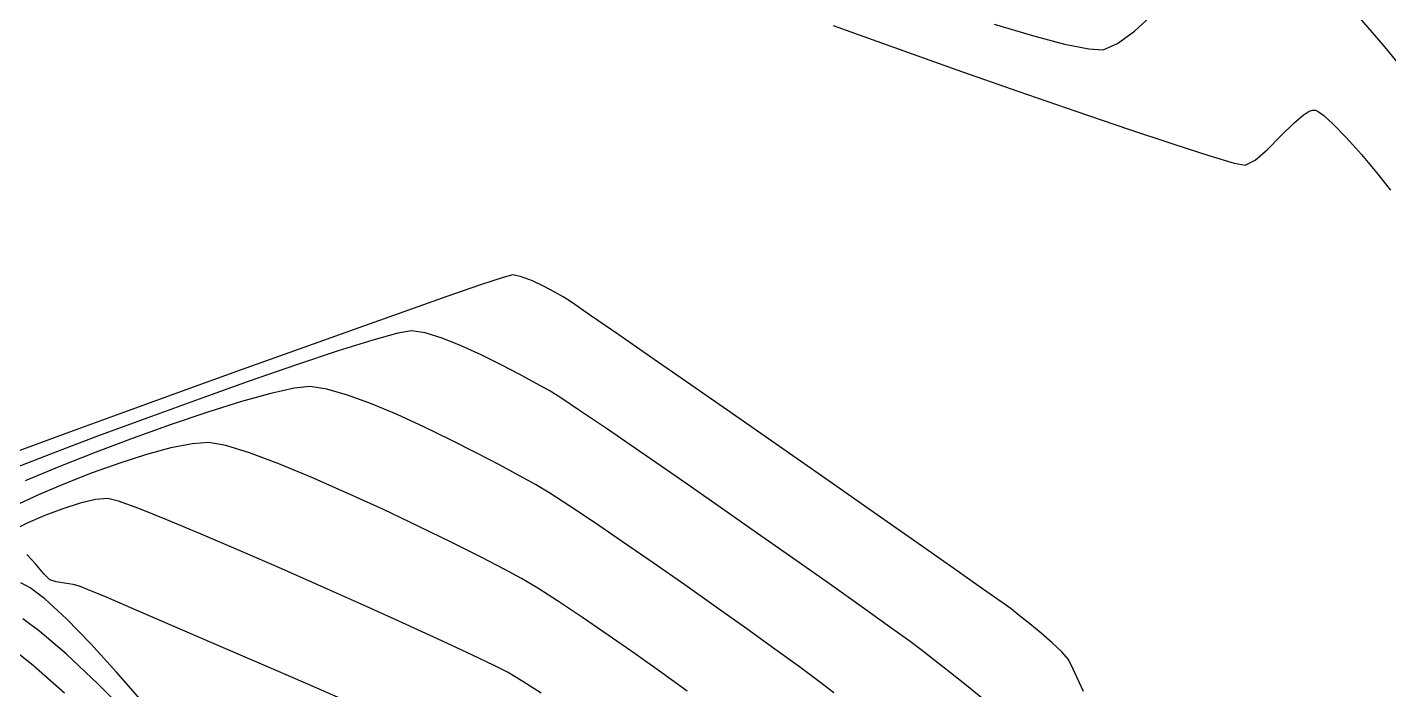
# Model space of a CAD drawing. Header units: metres. Extents: x 708868 to 711043, y 5411316 to 5413138.
# Drawn here: x 709926 to 709983.2, y 5411967.5 to 5411995.4 of the extents above; entities that cross this region are included whole.
import ezdxf

# ---------------------------------------------------------------- set-up
doc = ezdxf.new("R2010")
doc.units = ezdxf.units.M
for name, color, linetype in [('Rionegro 2010_Contours', 7, 'Continuous'), ('Rionegro 2014_Contours', 7, 'Continuous'), ('Rionegro 2018_Contours', 7, 'Continuous')]:
    doc.layers.add(name, color=color, linetype=linetype)

msp = doc.modelspace()

# ---------------------------------------------------------------- linework, layer by layer
at = {"layer": 'Rionegro 2010_Contours'}
for points in [[(709959.851, 5411995.457, 234), (709962.431, 5411994.527, 234), (709965.049, 5411993.595, 234), (709967.621, 5411992.691, 234), (709970.058, 5411991.846, 234), (709972.273, 5411991.091, 234), (709974.18, 5411990.456, 234), (709975.69, 5411989.972, 234), (709976.717, 5411989.668, 234), (709977.173, 5411989.576, 234), (709977.594, 5411989.792, 234), (709978.11, 5411990.241, 234), (709978.669, 5411990.799, 234), (709979.219, 5411991.343, 234), (709979.616, 5411991.685, 234), (709979.872, 5411991.846, 234), (709980.017, 5411991.893, 234), (709980.08, 5411991.896, 234), (709980.129, 5411991.886, 234), (709980.249, 5411991.831, 234), (709980.48, 5411991.668, 234), (709980.865, 5411991.322, 234), (709981.437, 5411990.731, 234), (709982.064, 5411990.024, 234), (709982.697, 5411989.267, 234), (709983.288, 5411988.526, 234)], [(709970.383, 5411967.431, 234), (709969.949, 5411968.377, 234), (709969.746, 5411968.78, 234), (709969.464, 5411969.103, 234), (709969.062, 5411969.484, 234), (709968.595, 5411969.89, 234), (709968.115, 5411970.285, 234), (709967.675, 5411970.635, 234), (709967.33, 5411970.906, 234), (709966.958, 5411971.175, 234), (709966.133, 5411971.759, 234), (709964.932, 5411972.605, 234), (709963.429, 5411973.659, 234), (709961.7, 5411974.869, 234), (709959.822, 5411976.182, 234), (709957.87, 5411977.546, 234), (709955.92, 5411978.906, 234), (709954.047, 5411980.21, 234), (709952.327, 5411981.406, 234), (709950.837, 5411982.44, 234), (709949.651, 5411983.259, 234), (709948.846, 5411983.811, 234), (709948.497, 5411984.042, 234), (709948.151, 5411984.232, 234), (709947.695, 5411984.47, 234), (709947.201, 5411984.705, 234), (709946.738, 5411984.886, 234), (709946.377, 5411984.964, 234), (709945.977, 5411984.854, 234), (709945.024, 5411984.538, 234), (709943.604, 5411984.048, 234), (709941.801, 5411983.414, 234), (709939.702, 5411982.668, 234), (709937.391, 5411981.84, 234), (709934.954, 5411980.962, 234), (709932.476, 5411980.066, 234), (709930.042, 5411979.182, 234), (709927.737, 5411978.341, 234), (709925.647, 5411977.574, 234)], [(709959.883, 5411967.383, 236), (709959.282, 5411967.842, 236), (709958.438, 5411968.465, 236), (709957.401, 5411969.22, 236), (709956.217, 5411970.07, 236), (709954.937, 5411970.981, 236), (709953.607, 5411971.918, 236), (709952.278, 5411972.847, 236), (709950.997, 5411973.732, 236), (709949.813, 5411974.539, 236), (709948.774, 5411975.233, 236), (709947.93, 5411975.778, 236), (709947.327, 5411976.141, 236), (709946.664, 5411976.508, 236), (709945.819, 5411976.963, 236), (709944.838, 5411977.478, 236), (709943.764, 5411978.022, 236), (709942.642, 5411978.567, 236), (709941.516, 5411979.083, 236), (709940.43, 5411979.54, 236), (709939.43, 5411979.908, 236), (709938.558, 5411980.159, 236), (709937.86, 5411980.262, 236), (709937.186, 5411980.194, 236), (709936.203, 5411979.976, 236), (709934.972, 5411979.632, 236), (709933.555, 5411979.187, 236), (709932.015, 5411978.665, 236), (709930.415, 5411978.09, 236), (709928.815, 5411977.488, 236), (709927.28, 5411976.882, 236), (709925.87, 5411976.297, 236)], [(709953.714, 5411967.448, 237), (709952.644, 5411968.22, 237), (709951.522, 5411969.017, 237), (709950.394, 5411969.806, 237), (709949.306, 5411970.552, 237), (709948.305, 5411971.22, 237), (709947.435, 5411971.778, 237), (709946.742, 5411972.191, 237), (709946.039, 5411972.57, 237), (709945.041, 5411973.085, 237), (709943.816, 5411973.7, 237), (709942.426, 5411974.378, 237), (709940.939, 5411975.085, 237), (709939.419, 5411975.784, 237), (709937.931, 5411976.44, 237), (709936.539, 5411977.016, 237), (709935.311, 5411977.477, 237), (709934.31, 5411977.787, 237), (709933.601, 5411977.91, 237), (709932.896, 5411977.859, 237), (709932.003, 5411977.684, 237), (709930.971, 5411977.405, 237), (709929.85, 5411977.045, 237), (709928.686, 5411976.627, 237), (709927.531, 5411976.173, 237), (709926.431, 5411975.705, 237), (709925.438, 5411975.245, 237)], [(709947.574, 5411967.356, 238), (709946.796, 5411967.859, 238), (709946.157, 5411968.241, 238), (709945.6, 5411968.526, 238), (709944.656, 5411968.978, 238), (709943.399, 5411969.564, 238), (709941.899, 5411970.252, 238), (709940.229, 5411971.008, 238), (709938.46, 5411971.799, 238), (709936.664, 5411972.593, 238), (709934.913, 5411973.356, 238), (709933.279, 5411974.055, 238), (709931.833, 5411974.658, 238), (709930.647, 5411975.132, 238), (709929.793, 5411975.443, 238), (709929.342, 5411975.559, 238), (709928.834, 5411975.51, 238), (709928.185, 5411975.354, 238), (709927.453, 5411975.119, 238), (709926.7, 5411974.835, 238), (709925.983, 5411974.528, 238), (709925.364, 5411974.227, 238)], [(709939.577, 5411966.948, 239), (709937.664, 5411967.78, 239), (709935.717, 5411968.624, 239), (709933.821, 5411969.443, 239), (709932.064, 5411970.201, 239), (709930.533, 5411970.86, 239), (709929.313, 5411971.382, 239), (709928.493, 5411971.731, 239), (709928.16, 5411971.869, 239), (709927.886, 5411971.928, 239), (709927.526, 5411971.985, 239), (709927.173, 5411972.049, 239), (709926.915, 5411972.133, 239), (709926.656, 5411972.38, 239), (709926.3, 5411972.798, 239), (709925.939, 5411973.191, 239)], [(709930.413, 5411966.285, 241), (709928.93, 5411967.753, 241), (709927.606, 5411968.998, 241), (709926.489, 5411969.959, 241), (709925.777, 5411970.484, 241)], [(709927.522, 5411967.367, 242), (709926.224, 5411968.516, 242), (709925.443, 5411969.139, 242)]]:
    msp.add_polyline3d(points, dxfattribs=at)
at = {"layer": 'Rionegro 2014_Contours'}
for points in [[(709966.617, 5411995.506, 235), (709968.233, 5411995.029, 235), (709969.585, 5411994.675, 235), (709970.599, 5411994.469, 235), (709971.202, 5411994.436, 235), (709971.809, 5411994.691, 235), (709972.53, 5411995.222, 235), (709973.329, 5411995.946, 235)], [(709981.89, 5411995.893, 235), (709982.964, 5411994.636, 235), (709984.014, 5411993.362, 235)], [(709959.851, 5411995.457, 234), (709962.431, 5411994.527, 234), (709965.049, 5411993.595, 234), (709967.621, 5411992.691, 234), (709970.058, 5411991.846, 234), (709972.273, 5411991.091, 234), (709974.18, 5411990.456, 234), (709975.69, 5411989.972, 234), (709976.717, 5411989.668, 234), (709977.173, 5411989.576, 234), (709977.594, 5411989.792, 234), (709978.11, 5411990.241, 234), (709978.669, 5411990.799, 234), (709979.219, 5411991.343, 234), (709979.616, 5411991.685, 234), (709979.872, 5411991.846, 234), (709980.017, 5411991.893, 234), (709980.08, 5411991.896, 234), (709980.129, 5411991.886, 234), (709980.249, 5411991.831, 234), (709980.48, 5411991.668, 234), (709980.865, 5411991.322, 234), (709981.437, 5411990.731, 234), (709982.064, 5411990.024, 234), (709982.697, 5411989.267, 234), (709983.288, 5411988.526, 234)], [(709970.383, 5411967.431, 234), (709969.949, 5411968.377, 234), (709969.746, 5411968.78, 234), (709969.464, 5411969.103, 234), (709969.062, 5411969.484, 234), (709968.595, 5411969.89, 234), (709968.115, 5411970.285, 234), (709967.675, 5411970.635, 234), (709967.33, 5411970.906, 234), (709966.958, 5411971.175, 234), (709966.133, 5411971.759, 234), (709964.932, 5411972.605, 234), (709963.429, 5411973.659, 234), (709961.7, 5411974.869, 234), (709959.822, 5411976.182, 234), (709957.87, 5411977.546, 234), (709955.92, 5411978.906, 234), (709954.047, 5411980.21, 234), (709952.327, 5411981.406, 234), (709950.837, 5411982.44, 234), (709949.651, 5411983.259, 234), (709948.846, 5411983.811, 234), (709948.497, 5411984.042, 234), (709948.151, 5411984.232, 234), (709947.695, 5411984.47, 234), (709947.201, 5411984.705, 234), (709946.738, 5411984.886, 234), (709946.377, 5411984.964, 234), (709945.977, 5411984.854, 234), (709945.024, 5411984.538, 234), (709943.604, 5411984.048, 234), (709941.801, 5411983.414, 234), (709939.702, 5411982.668, 234), (709937.391, 5411981.84, 234), (709934.954, 5411980.962, 234), (709932.476, 5411980.066, 234), (709930.042, 5411979.182, 234), (709927.737, 5411978.341, 234), (709925.647, 5411977.574, 234)], [(709966.31, 5411966.985, 235), (709965.529, 5411967.623, 235), (709964.792, 5411968.212, 235), (709964.139, 5411968.728, 235), (709963.607, 5411969.145, 235), (709963.092, 5411969.53, 235), (709962.225, 5411970.158, 235), (709961.072, 5411970.983, 235), (709959.695, 5411971.959, 235), (709958.159, 5411973.042, 235), (709956.53, 5411974.186, 235), (709954.872, 5411975.346, 235), (709953.248, 5411976.476, 235), (709951.724, 5411977.531, 235), (709950.364, 5411978.465, 235), (709949.232, 5411979.234, 235), (709948.393, 5411979.791, 235), (709947.912, 5411980.092, 235), (709947.367, 5411980.394, 235), (709946.676, 5411980.767, 235), (709945.887, 5411981.178, 235), (709945.047, 5411981.592, 235), (709944.203, 5411981.976, 235), (709943.402, 5411982.297, 235), (709942.691, 5411982.52, 235), (709942.118, 5411982.613, 235), (709941.546, 5411982.514, 235), (709940.49, 5411982.219, 235), (709939.038, 5411981.762, 235), (709937.277, 5411981.174, 235), (709935.297, 5411980.488, 235), (709933.184, 5411979.737, 235), (709931.026, 5411978.953, 235), (709928.913, 5411978.17, 235), (709926.931, 5411977.419, 235), (709925.169, 5411976.734, 235)], [(709959.883, 5411967.383, 236), (709959.282, 5411967.842, 236), (709958.438, 5411968.465, 236), (709957.401, 5411969.22, 236), (709956.217, 5411970.07, 236), (709954.937, 5411970.981, 236), (709953.607, 5411971.918, 236), (709952.278, 5411972.847, 236), (709950.997, 5411973.732, 236), (709949.813, 5411974.539, 236), (709948.774, 5411975.233, 236), (709947.93, 5411975.778, 236), (709947.327, 5411976.141, 236), (709946.664, 5411976.508, 236), (709945.819, 5411976.963, 236), (709944.838, 5411977.478, 236), (709943.764, 5411978.022, 236), (709942.642, 5411978.567, 236), (709941.516, 5411979.083, 236), (709940.43, 5411979.54, 236), (709939.43, 5411979.908, 236), (709938.558, 5411980.159, 236), (709937.86, 5411980.262, 236), (709937.186, 5411980.194, 236), (709936.203, 5411979.976, 236), (709934.972, 5411979.632, 236), (709933.555, 5411979.187, 236), (709932.015, 5411978.665, 236), (709930.415, 5411978.09, 236), (709928.815, 5411977.488, 236), (709927.28, 5411976.882, 236), (709925.87, 5411976.297, 236)], [(709953.714, 5411967.448, 237), (709952.644, 5411968.22, 237), (709951.522, 5411969.017, 237), (709950.394, 5411969.806, 237), (709949.306, 5411970.552, 237), (709948.305, 5411971.22, 237), (709947.435, 5411971.778, 237), (709946.742, 5411972.191, 237), (709946.039, 5411972.57, 237), (709945.041, 5411973.085, 237), (709943.816, 5411973.7, 237), (709942.426, 5411974.378, 237), (709940.939, 5411975.085, 237), (709939.419, 5411975.784, 237), (709937.931, 5411976.44, 237), (709936.539, 5411977.016, 237), (709935.311, 5411977.477, 237), (709934.31, 5411977.787, 237), (709933.601, 5411977.91, 237), (709932.896, 5411977.859, 237), (709932.003, 5411977.684, 237), (709930.971, 5411977.405, 237), (709929.85, 5411977.045, 237), (709928.686, 5411976.627, 237), (709927.531, 5411976.173, 237), (709926.431, 5411975.705, 237), (709925.438, 5411975.245, 237)], [(709947.574, 5411967.356, 238), (709946.796, 5411967.859, 238), (709946.157, 5411968.241, 238), (709945.6, 5411968.526, 238), (709944.656, 5411968.978, 238), (709943.399, 5411969.564, 238), (709941.899, 5411970.252, 238), (709940.229, 5411971.008, 238), (709938.46, 5411971.799, 238), (709936.664, 5411972.593, 238), (709934.913, 5411973.356, 238), (709933.279, 5411974.055, 238), (709931.833, 5411974.658, 238), (709930.647, 5411975.132, 238), (709929.793, 5411975.443, 238), (709929.342, 5411975.559, 238), (709928.834, 5411975.51, 238), (709928.185, 5411975.354, 238), (709927.453, 5411975.119, 238), (709926.7, 5411974.835, 238), (709925.983, 5411974.528, 238), (709925.364, 5411974.227, 238)], [(709939.577, 5411966.948, 239), (709937.664, 5411967.78, 239), (709935.717, 5411968.624, 239), (709933.821, 5411969.443, 239), (709932.064, 5411970.201, 239), (709930.533, 5411970.86, 239), (709929.313, 5411971.382, 239), (709928.493, 5411971.731, 239), (709928.16, 5411971.869, 239), (709927.886, 5411971.928, 239), (709927.526, 5411971.985, 239), (709927.173, 5411972.049, 239), (709926.915, 5411972.133, 239), (709926.656, 5411972.38, 239), (709926.3, 5411972.798, 239), (709925.939, 5411973.191, 239)], [(709930.809, 5411966.994, 240), (709929.708, 5411968.245, 240), (709928.63, 5411969.435, 240), (709927.616, 5411970.487, 240), (709926.705, 5411971.328, 240), (709926.08, 5411971.798, 240), (709925.686, 5411972.008, 240)], [(709930.413, 5411966.285, 241), (709928.93, 5411967.753, 241), (709927.606, 5411968.998, 241), (709926.489, 5411969.959, 241), (709925.777, 5411970.484, 241)], [(709927.522, 5411967.367, 242), (709926.224, 5411968.516, 242), (709925.443, 5411969.139, 242)]]:
    msp.add_polyline3d(points, dxfattribs=at)
at = {"layer": 'Rionegro 2018_Contours'}
for points in [[(709966.617, 5411995.506, 235), (709968.233, 5411995.029, 235), (709969.585, 5411994.675, 235), (709970.599, 5411994.469, 235), (709971.202, 5411994.436, 235), (709971.809, 5411994.691, 235), (709972.53, 5411995.222, 235), (709973.329, 5411995.946, 235)], [(709981.89, 5411995.893, 235), (709982.964, 5411994.636, 235), (709984.014, 5411993.362, 235)], [(709959.851, 5411995.457, 234), (709962.431, 5411994.527, 234), (709965.049, 5411993.595, 234), (709967.621, 5411992.691, 234), (709970.058, 5411991.846, 234), (709972.273, 5411991.091, 234), (709974.18, 5411990.456, 234), (709975.69, 5411989.972, 234), (709976.717, 5411989.668, 234), (709977.173, 5411989.576, 234), (709977.594, 5411989.792, 234), (709978.11, 5411990.241, 234), (709978.669, 5411990.799, 234), (709979.219, 5411991.343, 234), (709979.616, 5411991.685, 234), (709979.872, 5411991.846, 234), (709980.017, 5411991.893, 234), (709980.08, 5411991.896, 234), (709980.129, 5411991.886, 234), (709980.249, 5411991.831, 234), (709980.48, 5411991.668, 234), (709980.865, 5411991.322, 234), (709981.437, 5411990.731, 234), (709982.064, 5411990.024, 234), (709982.697, 5411989.267, 234), (709983.288, 5411988.526, 234)], [(709970.383, 5411967.431, 234), (709969.949, 5411968.377, 234), (709969.746, 5411968.78, 234), (709969.464, 5411969.103, 234), (709969.062, 5411969.484, 234), (709968.595, 5411969.89, 234), (709968.115, 5411970.285, 234), (709967.675, 5411970.635, 234), (709967.33, 5411970.906, 234), (709966.958, 5411971.175, 234), (709966.133, 5411971.759, 234), (709964.932, 5411972.605, 234), (709963.429, 5411973.659, 234), (709961.7, 5411974.869, 234), (709959.822, 5411976.182, 234), (709957.87, 5411977.546, 234), (709955.92, 5411978.906, 234), (709954.047, 5411980.21, 234), (709952.327, 5411981.406, 234), (709950.837, 5411982.44, 234), (709949.651, 5411983.259, 234), (709948.846, 5411983.811, 234), (709948.497, 5411984.042, 234), (709948.151, 5411984.232, 234), (709947.695, 5411984.47, 234), (709947.201, 5411984.705, 234), (709946.738, 5411984.886, 234), (709946.377, 5411984.964, 234), (709945.977, 5411984.854, 234), (709945.024, 5411984.538, 234), (709943.604, 5411984.048, 234), (709941.801, 5411983.414, 234), (709939.702, 5411982.668, 234), (709937.391, 5411981.84, 234), (709934.954, 5411980.962, 234), (709932.476, 5411980.066, 234), (709930.042, 5411979.182, 234), (709927.737, 5411978.341, 234), (709925.647, 5411977.574, 234)], [(709966.31, 5411966.985, 235), (709965.529, 5411967.623, 235), (709964.792, 5411968.212, 235), (709964.139, 5411968.728, 235), (709963.607, 5411969.145, 235), (709963.092, 5411969.53, 235), (709962.225, 5411970.158, 235), (709961.072, 5411970.983, 235), (709959.695, 5411971.959, 235), (709958.159, 5411973.042, 235), (709956.53, 5411974.186, 235), (709954.872, 5411975.346, 235), (709953.248, 5411976.476, 235), (709951.724, 5411977.531, 235), (709950.364, 5411978.465, 235), (709949.232, 5411979.234, 235), (709948.393, 5411979.791, 235), (709947.912, 5411980.092, 235), (709947.367, 5411980.394, 235), (709946.676, 5411980.767, 235), (709945.887, 5411981.178, 235), (709945.047, 5411981.592, 235), (709944.203, 5411981.976, 235), (709943.402, 5411982.297, 235), (709942.691, 5411982.52, 235), (709942.118, 5411982.613, 235), (709941.546, 5411982.514, 235), (709940.49, 5411982.219, 235), (709939.038, 5411981.762, 235), (709937.277, 5411981.174, 235), (709935.297, 5411980.488, 235), (709933.184, 5411979.737, 235), (709931.026, 5411978.953, 235), (709928.913, 5411978.17, 235), (709926.931, 5411977.419, 235), (709925.169, 5411976.734, 235)], [(709959.883, 5411967.383, 236), (709959.282, 5411967.842, 236), (709958.438, 5411968.465, 236), (709957.401, 5411969.22, 236), (709956.217, 5411970.07, 236), (709954.937, 5411970.981, 236), (709953.607, 5411971.918, 236), (709952.278, 5411972.847, 236), (709950.997, 5411973.732, 236), (709949.813, 5411974.539, 236), (709948.774, 5411975.233, 236), (709947.93, 5411975.778, 236), (709947.327, 5411976.141, 236), (709946.664, 5411976.508, 236), (709945.819, 5411976.963, 236), (709944.838, 5411977.478, 236), (709943.764, 5411978.022, 236), (709942.642, 5411978.567, 236), (709941.516, 5411979.083, 236), (709940.43, 5411979.54, 236), (709939.43, 5411979.908, 236), (709938.558, 5411980.159, 236), (709937.86, 5411980.262, 236), (709937.186, 5411980.194, 236), (709936.203, 5411979.976, 236), (709934.972, 5411979.632, 236), (709933.555, 5411979.187, 236), (709932.015, 5411978.665, 236), (709930.415, 5411978.09, 236), (709928.815, 5411977.488, 236), (709927.28, 5411976.882, 236), (709925.87, 5411976.297, 236)], [(709953.714, 5411967.448, 237), (709952.644, 5411968.22, 237), (709951.522, 5411969.017, 237), (709950.394, 5411969.806, 237), (709949.306, 5411970.552, 237), (709948.305, 5411971.22, 237), (709947.435, 5411971.778, 237), (709946.742, 5411972.191, 237), (709946.039, 5411972.57, 237), (709945.041, 5411973.085, 237), (709943.816, 5411973.7, 237), (709942.426, 5411974.378, 237), (709940.939, 5411975.085, 237), (709939.419, 5411975.784, 237), (709937.931, 5411976.44, 237), (709936.539, 5411977.016, 237), (709935.311, 5411977.477, 237), (709934.31, 5411977.787, 237), (709933.601, 5411977.91, 237), (709932.896, 5411977.859, 237), (709932.003, 5411977.684, 237), (709930.971, 5411977.405, 237), (709929.85, 5411977.045, 237), (709928.686, 5411976.627, 237), (709927.531, 5411976.173, 237), (709926.431, 5411975.705, 237), (709925.438, 5411975.245, 237)], [(709947.574, 5411967.356, 238), (709946.796, 5411967.859, 238), (709946.157, 5411968.241, 238), (709945.6, 5411968.526, 238), (709944.656, 5411968.978, 238), (709943.399, 5411969.564, 238), (709941.899, 5411970.252, 238), (709940.229, 5411971.008, 238), (709938.46, 5411971.799, 238), (709936.664, 5411972.593, 238), (709934.913, 5411973.356, 238), (709933.279, 5411974.055, 238), (709931.833, 5411974.658, 238), (709930.647, 5411975.132, 238), (709929.793, 5411975.443, 238), (709929.342, 5411975.559, 238), (709928.834, 5411975.51, 238), (709928.185, 5411975.354, 238), (709927.453, 5411975.119, 238), (709926.7, 5411974.835, 238), (709925.983, 5411974.528, 238), (709925.364, 5411974.227, 238)], [(709939.577, 5411966.948, 239), (709937.664, 5411967.78, 239), (709935.717, 5411968.624, 239), (709933.821, 5411969.443, 239), (709932.064, 5411970.201, 239), (709930.533, 5411970.86, 239), (709929.313, 5411971.382, 239), (709928.493, 5411971.731, 239), (709928.16, 5411971.869, 239), (709927.886, 5411971.928, 239), (709927.526, 5411971.985, 239), (709927.173, 5411972.049, 239), (709926.915, 5411972.133, 239), (709926.656, 5411972.38, 239), (709926.3, 5411972.798, 239), (709925.939, 5411973.191, 239)], [(709930.809, 5411966.994, 240), (709929.708, 5411968.245, 240), (709928.63, 5411969.435, 240), (709927.616, 5411970.487, 240), (709926.705, 5411971.328, 240), (709926.08, 5411971.798, 240), (709925.686, 5411972.008, 240)], [(709930.413, 5411966.285, 241), (709928.93, 5411967.753, 241), (709927.606, 5411968.998, 241), (709926.489, 5411969.959, 241), (709925.777, 5411970.484, 241)], [(709927.522, 5411967.367, 242), (709926.224, 5411968.516, 242), (709925.443, 5411969.139, 242)]]:
    msp.add_polyline3d(points, dxfattribs=at)

doc.saveas('drawing.dxf')
